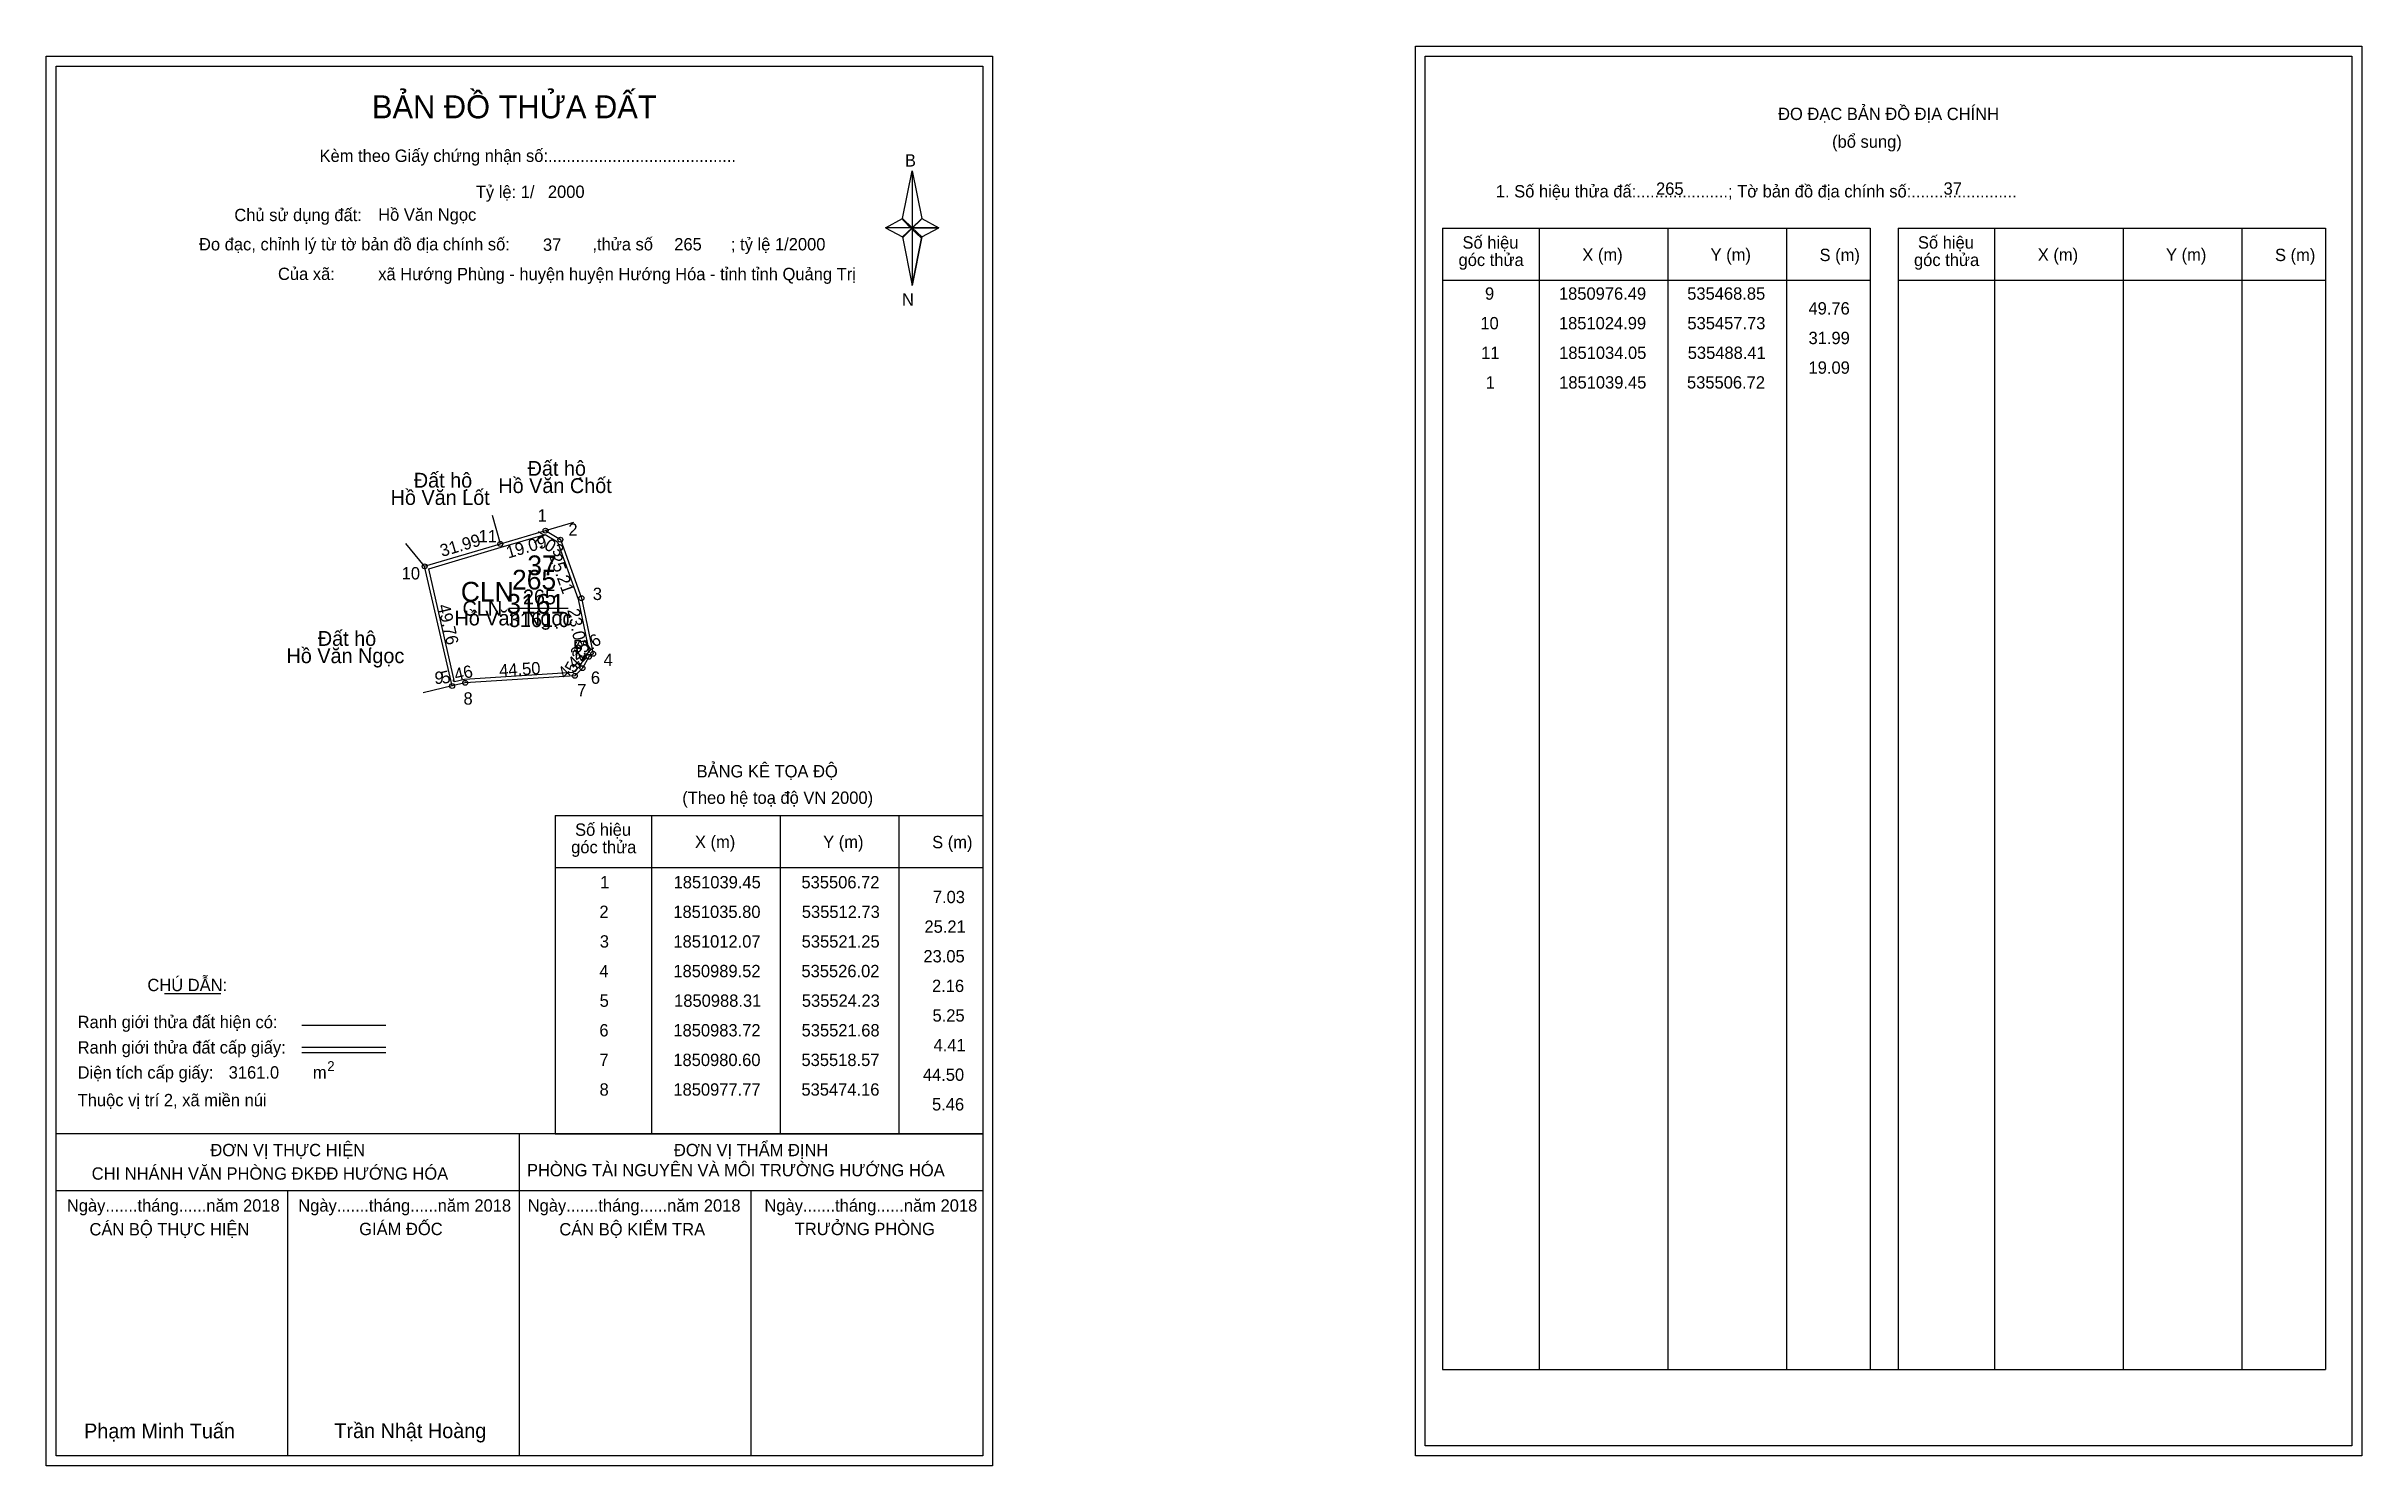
# Model space of a CAD drawing. Extents: x 535304 to 536243, y 1850661 to 1851236.
import ezdxf

# ---------------------------------------------------------------- set-up
doc = ezdxf.new("R2010")
doc.units = 0
for name, color, linetype in [('Level 1', 7, 'Continuous'), ('Level 10', 7, 'Continuous'), ('Level 11', 7, 'Continuous'), ('Level 13', 7, 'Continuous'), ('Level 2', 7, 'Continuous'), ('Level 27', 7, 'Continuous'), ('Level 3', 7, 'Continuous'), ('Level 36', 7, 'Continuous'), ('Level 4', 7, 'Continuous'), ('Level 49', 7, 'Continuous'), ('Level 5', 7, 'Continuous'), ('Level 53', 7, 'Continuous'), ('Level 55', 7, 'Continuous'), ('Level 6', 7, 'Continuous'), ('Level 63', 7, 'Continuous'), ('Level 7', 7, 'Continuous'), ('Level 9', 7, 'Continuous')]:
    doc.layers.add(name, color=color, linetype=linetype)

msp = doc.modelspace()

# ---------------------------------------------------------------- linework, layer by layer
at = {"layer": 'Level 1'}
for p, q in [((535308.47, 1851227.7), (535308.47, 1851227.7)), ((535863.11, 1851231.7), (535863.11, 1851231.7)), ((535651.31, 1851165.93), (535655.25, 1851185.21)), ((535655.25, 1851185.21), (535655.25, 1851162.16)), ((535655.25, 1851185.21), (535659.18, 1851165.93)), ((535644.42, 1851162.16), (535651.31, 1851165.93)), ((535651.31, 1851165.93), (535655.25, 1851162.16)), ((535654.95, 1851161.73), (535651.31, 1851165.49)), ((535655.25, 1851162.16), (535651.31, 1851158.48)), ((535654.95, 1851161.73), (535651.31, 1851158.04)), ((535651.31, 1851158.04), (535654.95, 1851161.73)), ((535658.89, 1851165.49), (535654.95, 1851161.73)), ((535654.95, 1851161.73), (535658.89, 1851165.49)), ((535658.89, 1851158.04), (535654.95, 1851161.73)), ((535659.18, 1851165.93), (535655.25, 1851162.16)), ((535655.25, 1851162.16), (535655.25, 1851138.76)), ((535655.25, 1851162.16), (535666.07, 1851162.16)), ((535655.25, 1851162.16), (535659.18, 1851158.48)), ((535659.18, 1851158.48), (535666.07, 1851162.16)), ((535870.18, 1851161.99), (536043.38, 1851161.99)), ((535909.36, 1850699.46), (535909.36, 1851161.99)), ((535961.5, 1850699.46), (535961.5, 1851161.99)), ((536009.45, 1851161.99), (536009.45, 1850699.46)), ((536043.38, 1851161.99), (536043.38, 1850699.46)), ((536054.69, 1851161.99), (536227.9, 1851161.99)), ((536093.87, 1850699.46), (536093.87, 1851161.99)), ((536146.02, 1850699.46), (536146.02, 1851161.99)), ((536193.96, 1851161.99), (536193.96, 1850699.46)), ((536227.9, 1851161.99), (536227.9, 1850699.46)), ((535651.31, 1851158.48), (535655.25, 1851138.76)), ((535659.18, 1851158.48), (535655.25, 1851138.76)), ((535870.18, 1851140.93), (536043.38, 1851140.93)), ((536054.69, 1851140.93), (536227.9, 1851140.93)), ((535510.66, 1850924.04), (535683.86, 1850924.04)), ((535549.84, 1850794.99), (535549.84, 1850924.04)), ((535601.98, 1850794.99), (535601.98, 1850924.04)), ((535649.92, 1850924.04), (535649.92, 1850794.99)), ((535510.66, 1850902.99), (535683.86, 1850902.99)), ((535352.3, 1850851.83), (535375.11, 1850851.83)), ((535408.03, 1850839.02), (535442.06, 1850839.02)), ((535408.03, 1850830.12), (535442.06, 1850830.12)), ((535408.03, 1850827.93), (535442.06, 1850827.93)), ((535522.12, 1850794.99), (535308.46, 1850794.99)), ((535683.86, 1850794.99), (535474.18, 1850794.99)), ((535496.16, 1850664.55), (535496.16, 1850794.99)), ((535510.66, 1850794.99), (535683.86, 1850794.99)), ((535683.86, 1850771.89), (535308.46, 1850771.89)), ((535402.31, 1850664.55), (535402.31, 1850771.89)), ((535590.01, 1850664.55), (535590.01, 1850771.89)), ((535870.18, 1850699.46), (536227.9, 1850699.46)), ((535683.86, 1850664.55), (535683.86, 1850664.55)), ((536238.51, 1850668.55), (536238.51, 1850668.55))]:
    msp.add_line(p, q, dxfattribs=at)
for points in [[(535651.31, 1851165.93), (535655.25, 1851185.21), (535655.25, 1851162.16)], [(535644.42, 1851162.16), (535651.31, 1851158.48), (535655.25, 1851162.16)], [(535655.25, 1851162.16), (535659.18, 1851165.93), (535666.07, 1851162.16)], [(535655.25, 1851162.16), (535655.25, 1851138.76), (535659.18, 1851158.48)]]:
    msp.add_lwpolyline(points, close=True, dxfattribs=at)
at = {"layer": 'Level 10'}
msp.add_line((535518.57, 1850980.6), (535521.68, 1850983.72), dxfattribs=at)
for points in [[(535468.85, 1850976.49), (535457.73, 1851024.99), (535488.41, 1851034.05), (535506.72, 1851039.45), (535512.73, 1851035.8), (535521.25, 1851012.07), (535526.02, 1850989.52), (535524.23, 1850988.31), (535521.68, 1850983.72), (535518.57, 1850980.6), (535474.16, 1850977.77)], [(535469.9, 1850978.18), (535459.39, 1851024.02), (535488.81, 1851032.71), (535506.52, 1851037.93), (535511.58, 1851034.86), (535519.9, 1851011.69), (535524.46, 1850990.15), (535523.17, 1850989.28), (535520.55, 1850984.57), (535517.95, 1850981.96), (535473.95, 1850979.16)]]:
    msp.add_lwpolyline(points, close=True, dxfattribs=at)
at = {"layer": 'Level 11'}
for centre in [(535506.72, 1851039.45), (535512.73, 1851035.8), (535488.41, 1851034.05), (535457.73, 1851024.99), (535521.25, 1851012.07), (535526.02, 1850989.52), (535518.57, 1850980.6), (535521.68, 1850983.72), (535524.23, 1850988.31), (535468.85, 1850976.49), (535468.85, 1850976.49), (535474.16, 1850977.77)]:
    msp.add_circle(centre, 1, dxfattribs=at)
at = {"layer": 'Level 27'}
for p, q in [((535488.41, 1851034.05), (535485.3, 1851045.64)), ((535506.72, 1851039.45), (535518.23, 1851042.86)), ((535457.73, 1851024.99), (535450.1, 1851034.25)), ((535468.85, 1850976.49), (535457.19, 1850973.66))]:
    msp.add_line(p, q, dxfattribs=at)
at = {"layer": 'Level 3'}
for p, q in [((535870.18, 1851161.99), (535870.18, 1850699.46)), ((536054.69, 1851161.99), (536054.69, 1850699.46)), ((535510.66, 1850924.04), (535510.66, 1850794.99))]:
    msp.add_line(p, q, dxfattribs=at)
at = {"layer": 'Level 63'}
for points in [[(535859.12, 1851235.7), (536242.52, 1851235.7), (536242.52, 1850664.55), (535859.12, 1850664.55)], [(535304.46, 1851231.7), (535687.86, 1851231.7), (535687.86, 1850660.55), (535304.46, 1850660.55)], [(535308.46, 1851227.7), (535683.86, 1851227.7), (535683.86, 1850664.55), (535308.46, 1850664.55)], [(535863.12, 1851231.7), (536238.52, 1851231.7), (536238.52, 1850668.55), (535863.12, 1850668.55)]]:
    msp.add_lwpolyline(points, close=True, dxfattribs=at)
at = {"layer": 'Level 9'}
msp.add_line((535491.87, 1851007.97), (535515.95, 1851007.97), dxfattribs=at)

# ---------------------------------------------------------------- texts
at = {"layer": 'Level 1'}
for s, height, p in [('BẢN ĐỒ THỬA ĐẤT', 9.3313, (535436.4, 1851206.51)), ('ĐO ĐẠC BẢN ĐỒ ĐỊA CHÍNH', 5, (536006.07, 1851205.82)), ('(bổ sung)', 5, (536027.95, 1851194.58)), ('Kèm theo Giấy chứng nhận số:.........................................', 5, (535415.16, 1851188.85)), ('B', 5, (535652.33, 1851186.97)), ('1. Số hiệu thửa đấ:....................; Tờ bản đồ địa chính số:.......................', 5, (535891.73, 1851174.46)), ('Chủ sử dụng đất:', 5, (535380.64, 1851164.86)), ('Số hiệu', 5, (535878.21, 1851153.72)), ('Số hiệu', 5, (536062.73, 1851153.72)), ('Đo đạc, chỉnh lý từ tờ bản đồ địa chính số:                  ,thửa số                 ; tỷ lệ 1/2000', 5, (535366.33, 1851153)), ('góc thửa', 5, (535876.62, 1851146.66)), ('X (m)', 5, (535926.77, 1851148.77)), ('Y (m)', 5, (535978.73, 1851148.77)), ('S (m)', 5, (536022.88, 1851148.67)), ('góc thửa', 5, (536061.14, 1851146.66)), ('X (m)', 5, (536111.29, 1851148.77)), ('Y (m)', 5, (536163.24, 1851148.77)), ('S (m)', 5, (536207.4, 1851148.67)), ('Của xã:', 5, (535398.32, 1851141)), ('N', 5, (535651.13, 1851130.63)), ('BẢNG KÊ TỌA ĐỘ', 5, (535567.92, 1850939.45)), ('(Theo hệ toạ độ VN 2000)', 5, (535562.12, 1850928.73)), ('Số hiệu', 5, (535518.69, 1850915.78)), ('X (m)', 5, (535567.25, 1850910.83)), ('Y (m)', 5, (535619.2, 1850910.83)), ('S (m)', 5, (535663.36, 1850910.73)), ('góc thửa', 5, (535517.1, 1850908.72)), ('CHÚ DẪN:', 5, (535345.42, 1850852.84)), ('Ranh giới thửa đất hiện có:', 5, (535317.16, 1850837.84)), ('Ranh giới thửa đất cấp giấy:', 5, (535317.16, 1850827.56)), ('Diện tích cấp giấy:', 5, (535317.16, 1850817.4)), ('m', 5, (535412.47, 1850817.44)), ('2', 4, (535418.27, 1850820.46)), ('Thuộc vị trí 2, xã miền núi', 5, (535317.16, 1850806.2)), ('ĐƠN VỊ THỰC HIỆN', 5, (535370.93, 1850785.96)), ('PHÒNG TÀI NGUYÊN VÀ MÔI TRƯỜNG HƯỚNG HÓA', 5, (535499.19, 1850777.82)), ('ĐƠN VỊ THẨM ĐỊNH', 5, (535558.74, 1850785.96)), ('CHI NHÁNH VĂN PHÒNG ĐKĐĐ HƯỚNG HÓA', 5, (535322.85, 1850776.44)), ('Ngày.......tháng......năm 2018', 5, (535312.8, 1850763.49)), ('Ngày.......tháng......năm 2018', 5, (535406.54, 1850763.49)), ('Ngày.......tháng......năm 2018', 5, (535499.49, 1850763.49)), ('Ngày.......tháng......năm 2018', 5, (535595.41, 1850763.49)), ('CÁN BỘ THỰC HIỆN', 5, (535321.96, 1850753.86)), ('GIÁM ĐỐC', 5, (535431.23, 1850753.98)), ('CÁN BỘ KIỂM TRA', 5, (535512.31, 1850753.86)), ('TRƯỞNG PHÒNG', 5, (535607.69, 1850753.98)), ('Phạm Minh Tuấn', 6, (535319.78, 1850671.63)), ('Trần Nhật Hoàng', 6, (535421.17, 1850671.73))]:
    msp.add_text(s, height=height, dxfattribs=at).set_placement(p)
at = {"layer": 'Level 11'}
msp.add_text('Tỷ lệ: 1/', height=5, dxfattribs=at).set_placement((535478.48, 1851174.22))
at = {"layer": 'Level 13'}
for s, p in [('CLN', (535473.08, 1851004.97)), ('265', (535497.55, 1851009.57)), ('3161.0', (535491.88, 1851000.37))]:
    msp.add_text(s, height=6, dxfattribs=at).set_placement(p)
at = {"layer": 'Level 2'}
msp.add_text('Hồ Văn Ngọc', height=6, dxfattribs=at).set_placement((535469.83, 1851001.03))
at = {"layer": 'Level 3'}
msp.add_text('CLN ', height=8, dxfattribs=at).set_placement((535472.41, 1851010.68))
at = {"layer": 'Level 36'}
for s, p in [('Đất hộ', (535499.46, 1851061.68)), ('Hồ Văn Lốt', (535443.97, 1851049.87)), ('Đất hộ', (535453.36, 1851056.87)), ('Hồ Văn Chốt', (535487.6, 1851054.68)), ('Đất hộ', (535414.47, 1850992.75)), ('Hồ Văn Ngọc', (535401.78, 1850985.75))]:
    msp.add_text(s, height=6, dxfattribs=at).set_placement(p)
at = {"layer": 'Level 4'}
msp.add_text('265', height=8, dxfattribs=at).set_placement((535493.16, 1851015.57))
at = {"layer": 'Level 49'}
for s, rotation, p in [('31.99', 16.45221, (535464.8, 1851028.75)), ('19.09', 16.43189, (535491.61, 1851028.11)), ('7.03', 328.72881, (535501.04, 1851035.18)), ('25.21', 289.75013, (535508.12, 1851029.1)), ('49.76', 282.91349, (535463.02, 1851009.06)), ('23.05', 281.94371, (535515.51, 1851007.32)), ('4.41', 45.09197, (535514.75, 1850979.03)), ('5.25', 60.9454, (535518.54, 1850981.35)), ('2.16', 34.05781, (535518.99, 1850986.7)), ('5.46', 13.55285, (535464.98, 1850977.2)), ('44.50', 3.64621, (535488.1, 1850980.26))]:
    msp.add_text(s, height=5, rotation=rotation, dxfattribs=at).set_placement(p)
at = {"layer": 'Level 5'}
msp.add_text('3161', height=8, dxfattribs=at).set_placement((535490.85, 1851005.79))
at = {"layer": 'Level 53'}
for s, p in [('9', (535887.33, 1851133.01)), ('1850976.49', (535917.29, 1851133.01)), ('535468.85', (535969.26, 1851133.01)), ('49.76', (536018.38, 1851127.01)), ('10', (535885.46, 1851121.01)), ('1851024.99', (535917.29, 1851121.01)), ('535457.73', (535969.33, 1851121.01)), ('11', (535885.78, 1851109.01)), ('1851034.05', (535917.38, 1851109.01)), ('535488.41', (535969.47, 1851109.01)), ('31.99', (536018.41, 1851115.01)), ('19.09', (536018.41, 1851103.01)), ('1', (535887.62, 1851097.01)), ('1851039.45', (535917.38, 1851097.01)), ('535506.72', (535969.17, 1851097.01)), ('1', (535528.85, 1850894.49)), ('1851039.45', (535558.6, 1850894.49)), ('535506.72', (535610.4, 1850894.49)), ('2', (535528.55, 1850882.49)), ('1851035.80', (535558.49, 1850882.49)), ('535512.73', (535610.55, 1850882.49)), ('7.03', (535663.63, 1850888.49)), ('25.21', (535660.23, 1850876.49)), ('3', (535528.71, 1850870.49)), ('1851012.07', (535558.52, 1850870.49)), ('535521.25', (535610.49, 1850870.49)), ('23.05', (535659.81, 1850864.49)), ('4', (535528.53, 1850858.49)), ('1850989.52', (535558.51, 1850858.49)), ('535526.02', (535610.4, 1850858.49)), ('5', (535528.64, 1850846.49)), ('1850988.31', (535558.81, 1850846.49)), ('535524.23', (535610.55, 1850846.49)), ('2.16', (535663.3, 1850852.49)), ('5.25', (535663.5, 1850840.49)), ('6', (535528.54, 1850834.49)), ('1850983.72', (535558.51, 1850834.49)), ('535521.68', (535610.46, 1850834.49)), ('4.41', (535663.92, 1850828.49)), ('7', (535528.56, 1850822.49)), ('1850980.60', (535558.49, 1850822.49)), ('535518.57', (535610.41, 1850822.49)), ('44.50', (535659.59, 1850816.49)), ('8', (535528.61, 1850810.49)), ('1850977.77', (535558.52, 1850810.49)), ('535474.16', (535610.39, 1850810.49)), ('5.46', (535663.3, 1850804.49))]:
    msp.add_text(s, height=5, dxfattribs=at).set_placement(p)
at = {"layer": 'Level 55'}
for s, height, p in [('1', 0.8, (535506.5, 1851039.45)), ('0', 0.22, (535506.64, 1851039.23)), ('0', 0.22, (535506.64, 1851039.23)), ('11', 0.8, (535487.89, 1851034.05)), ('0', 0.22, (535488.33, 1851033.83)), ('0', 0.22, (535488.33, 1851033.83)), ('0', 0.22, (535488.33, 1851033.83)), ('2', 0.8, (535512.46, 1851035.8)), ('0', 0.22, (535512.65, 1851035.58)), ('10', 0.8, (535457.16, 1851024.99)), ('0', 0.22, (535457.65, 1851024.77)), ('0', 0.22, (535457.65, 1851024.77)), ('0', 0.22, (535457.65, 1851024.77)), ('0', 0.22, (535457.65, 1851024.77)), ('3', 0.8, (535521, 1851012.07)), ('0', 0.22, (535521.17, 1851011.85)), ('4', 0.8, (535525.74, 1850989.52)), ('7', 0.8, (535518.3, 1850980.6)), ('0', 0.22, (535518.49, 1850980.38)), ('6', 0.8, (535521.41, 1850983.72)), ('0', 0.22, (535521.6, 1850983.5)), ('5', 0.8, (535523.97, 1850988.31)), ('0', 0.22, (535524.15, 1850988.09)), ('0', 0.22, (535525.94, 1850989.3)), ('9', 0.8, (535468.58, 1850976.49)), ('0', 0.22, (535468.77, 1850976.27)), ('0', 0.22, (535468.77, 1850976.27)), ('0', 0.22, (535468.77, 1850976.27)), ('8', 0.8, (535473.9, 1850977.77)), ('0', 0.22, (535474.08, 1850977.55))]:
    msp.add_text(s, height=height, dxfattribs=at).set_placement(p)
at = {"layer": 'Level 6'}
for s, p in [('2000', (535507.67, 1851174.26)), ('265', (535956.63, 1851175.54)), ('37', (536073.12, 1851175.58)), ('Hồ Văn Ngọc', (535438.91, 1851165)), ('37', (535505.68, 1851152.82)), ('265', (535558.86, 1851152.98)), ('xã Hướng Phùng - huyện huyện Hướng Hóa - tỉnh tỉnh Quảng Trị', (535438.94, 1851140.92)), ('3161.0', (535378.35, 1850817.41))]:
    msp.add_text(s, height=5, dxfattribs=at).set_placement(p)
at = {"layer": 'Level 7'}
msp.add_text('37', height=8, dxfattribs=at).set_placement((535499.35, 1851021.39))
at = {"layer": 'Level 9'}
for s, p in [('1', (535503.51, 1851043.09)), ('11', (535479.59, 1851034.68)), ('2', (535515.99, 1851037.35)), ('10', (535448.43, 1851019.66)), ('3', (535525.87, 1851011.32)), ('5', (535517.91, 1850990.13)), ('9', (535461.72, 1850977.35)), ('6', (535525.09, 1850977.37)), ('4', (535530.23, 1850984.62)), ('8', (535473.48, 1850968.94)), ('7', (535519.53, 1850972.27))]:
    msp.add_text(s, height=5, dxfattribs=at).set_placement(p)

doc.saveas('drawing.dxf')
